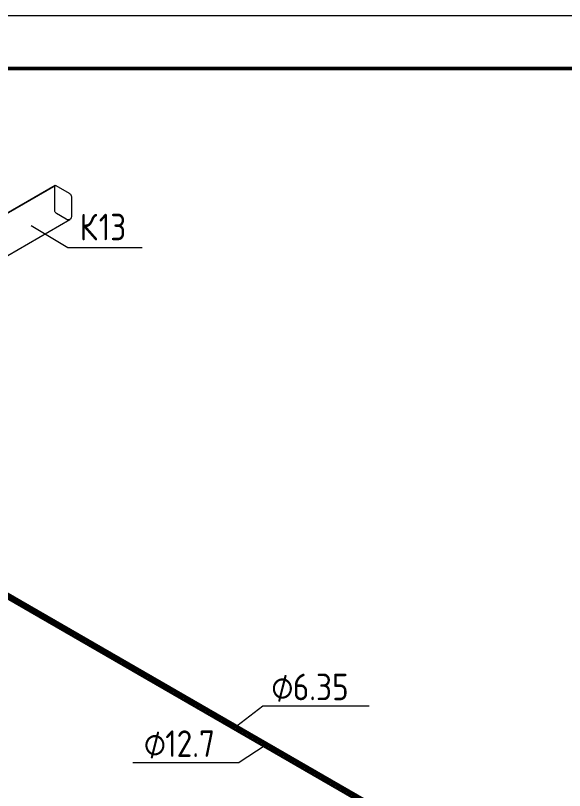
# Model space of a CAD drawing. Header units: millimetres. Extents: x -88595 to 880822, y -1054509 to -148035.
# Drawn here: x 433839 to 439001, y -313886 to -306592 of the extents above; entities that cross this region are included whole.
import ezdxf

# ---------------------------------------------------------------- set-up
doc = ezdxf.new("R2010")
doc.units = ezdxf.units.MM
doc.linetypes.add('$12$ADSK_Осевая', pattern=[14, 10, -2, 0, -2])
for name, color, linetype, lineweight in [('Изоляция', 7, 'Continuous', 18), ('Марки', 7, 'Continuous', 20), ('Оборудование', 7, 'Continuous', 18), ('Основная надпись', 7, 'Continuous', 30), ('Трубопровод', 7, 'Continuous', 18)]:
    doc.layers.add(name, color=color, linetype=linetype, lineweight=lineweight)
doc.styles.add('$10$GOST Common', font='GOST_Common.ttf', dxfattribs={"width": 0.9, "height": 250})
doc.styles.add('$6$GOST Common_1', font='GOST_Common.ttf', dxfattribs={"width": 0.9, "height": 250})

# ---------------------------------------------------------------- blocks, each defined once
blk = doc.blocks.new('$0$ADSK_Настенный внутренний блок кондиционера1 - 1U50PHP1FRA-3259956-В_ОВ3_2')
at = {"layer": 'Оборудование'}
for p, q in [((-18116.9, 10906.7), (-18806.3, 10508.6)), ((-18112.9, 10907.3), (-18802.4, 10509.2)), ((-18120, 10666.4), (-18120, 10899.8)), ((-18112.9, 10907.3), (-17985.7, 10833.8)), ((-17964.4, 10797.1), (-17964.4, 10617.4)), ((-18668.4, 10187.3), (-17978.9, 10585.4)), ((-18013.9, 10588.8), (-18105.9, 10641.9)), ((-18675.1, 10435.8), (-18802.4, 10509.2)), ((-18809.4, 10501.8), (-18809.4, 10268.4)), ((-18653.9, 10219.4), (-18653.9, 10399)), ((-18795.3, 10243.9), (-18703.4, 10190.8))]:
    blk.add_line(p, q, dxfattribs=at)
for points in [[(-18120, 10899.8, 0), (-18119.7, 10902.6, 0), (-18118.8, 10904.9, 0), (-18117.2, 10906.5, 0), (-18115.3, 10907.3, 0), (-18112.9, 10907.3, 0)], [(-17985.7, 10833.8, 0), (-17980.2, 10829.8, 0), (-17975.1, 10824.4, 0), (-17970.7, 10818, 0), (-17967.3, 10810.9, 0), (-17965.2, 10803.8, 0), (-17964.4, 10797.1, 0)], [(-18105.9, 10641.9, 0), (-18109.5, 10644.6, 0), (-18112.9, 10648.2, 0), (-18115.9, 10652.5, 0), (-18118.1, 10657.2, 0), (-18119.5, 10661.9, 0), (-18120, 10666.4, 0)], [(-17964.4, 10617.4, 0), (-17966.1, 10603.6, 0), (-17971.1, 10592.7, 0), (-17978.9, 10585.4, 0), (-17989.2, 10582.2, 0), (-18001.1, 10583.4, 0), (-18013.9, 10588.8, 0)], [(-18802.4, 10509.2, 0), (-18804.7, 10509.2, 0), (-18806.7, 10508.4, 0), (-18808.2, 10506.8, 0), (-18809.1, 10504.6, 0), (-18809.4, 10501.8, 0)], [(-18653.9, 10399, 0), (-18654.6, 10405.8, 0), (-18656.7, 10412.9, 0), (-18660.1, 10419.9, 0), (-18664.5, 10426.3, 0), (-18669.6, 10431.7, 0), (-18675.1, 10435.8, 0)], [(-18809.4, 10268.4, 0), (-18809, 10263.9, 0), (-18807.5, 10259.1, 0), (-18805.3, 10254.4, 0), (-18802.4, 10250.1, 0), (-18799, 10246.5, 0), (-18795.3, 10243.9, 0)], [(-18703.4, 10190.8, 0), (-18690.6, 10185.4, 0), (-18678.6, 10184.2, 0), (-18668.4, 10187.3, 0), (-18660.5, 10194.6, 0), (-18655.6, 10205.6, 0), (-18653.9, 10219.4, 0)]]:
    blk.add_polyline3d(points, dxfattribs=at)
blk = doc.blocks.new('$0$ADSK_M_Оборудование1 - ADSK_Марка_15-3198495-В_ОВ3_2')
at = {"layer": 'Марки'}
blk.add_line((-17999.9, 10323), (-17299.9, 10323), dxfattribs=at)
blk = doc.blocks.new('$0$ADSK_M_Трубы - Диаметр_10-3265709-В_ОВ3_2')
at = {"layer": 'Марки'}
blk.add_line((-17387.9, 5477.3), (-16387.9, 5477.3), dxfattribs=at)

msp = doc.modelspace()

# ---------------------------------------------------------------- linework, layer by layer
at = {"layer": 'Изоляция', "color": 134, "true_color": 0x00a6a6}
for p, q in [((430052.8, -309940.6), (443381.5, -317635.9)), ((443396.8, -317609.3), (430068.2, -309914))]:
    msp.add_line(p, q, dxfattribs=at)
at = {"layer": 'Изоляция', "color": 190, "true_color": 0x8000ff}
for p, q in [((430096.2, -309937.5), (443390.7, -317613.1)), ((443402.9, -317592), (430108.4, -309916.4))]:
    msp.add_line(p, q, dxfattribs=at)
at = {"layer": 'Марки'}
for p, q in [((433985.1, -308569.2), (434329.8, -308776)), ((435919.3, -313276.3), (436164.1, -313088.2)), ((436185.8, -313461.9), (435941.7, -313621.7))]:
    msp.add_line(p, q, dxfattribs=at)
at = {"layer": 'Основная надпись', "lineweight": 20}
msp.add_line((407324.7, -306592.2), (449324.7, -306592.2), dxfattribs=at)
at = {"layer": 'Основная надпись', "lineweight": 50}
msp.add_line((448824.7, -307092.2), (409324.7, -307092.2), dxfattribs=at)
at = {"layer": 'Трубопровод', "color": 134, "true_color": 0x00a6a6}
for p, q in [((430057.3, -309932.8), (443386, -317628.1)), ((443392.3, -317617.1), (430063.7, -309921.8))]:
    msp.add_line(p, q, dxfattribs=at)
at = {"layer": 'Трубопровод', "color": 134, "linetype": '$12$ADSK_Осевая', "true_color": 0x00a6a6}
msp.add_line((430060.5, -309927.3), (443389.1, -317622.6), dxfattribs=at)
msp.add_line((430060.5, -309927.3), (443389.1, -317622.6), dxfattribs=at)
at = {"layer": 'Трубопровод', "color": 190, "true_color": 0x8000ff}
for p, q in [((430100.7, -309929.7), (443395.2, -317605.3)), ((443398.4, -317599.8), (430103.9, -309924.2))]:
    msp.add_line(p, q, dxfattribs=at)
at = {"layer": 'Трубопровод', "color": 190, "linetype": '$12$ADSK_Осевая', "true_color": 0x8000ff}
msp.add_line((430102.3, -309927), (443396.8, -317602.5), dxfattribs=at)
msp.add_line((430102.3, -309927), (443396.8, -317602.5), dxfattribs=at)

# ---------------------------------------------------------------- block references
at = {"layer": 'Марки'}
for name, p in [('$0$ADSK_M_Оборудование1 - ADSK_Марка_15-3198495-В_ОВ3_2', (452329.7, -319099)), ('$0$ADSK_M_Трубы - Диаметр_10-3265709-В_ОВ3_2', (453552.1, -318565.5)), ('$0$ADSK_M_Трубы - Диаметр_10-3265709-В_ОВ3_2', (452329.7, -319099))]:
    msp.add_blockref(name, p, dxfattribs=at)
at = {"layer": 'Оборудование'}
msp.add_blockref('$0$ADSK_Настенный внутренний блок кондиционера1 - 1U50PHP1FRA-3259956-В_ОВ3_2', (452329.7, -319099), dxfattribs=at)

# ---------------------------------------------------------------- texts
at = {"layer": 'Марки', "lineweight": 9, "char_height": 250, "attachment_point": 1}
for s, insert, width, style in [('\\fGOST Common|b0|i0|c204|p34|;\\W.9;К', (434443.2, -308458.2), 216.456, '$10$GOST Common'), ('13', (434621.8, -308458.2), 331.899, '$10$GOST Common'), ('\\fGOST Common|b0|i0|c254|p34|;\\W.9;⌀', (436243.3, -312786.6), 245.316, '$6$GOST Common_1'), ('6.35', (436445.7, -312786.6), 663.797, '$10$GOST Common'), ('\\fGOST Common|b0|i0|c254|p34|;\\W.9;⌀', (435044.8, -313320.1), 245.316, '$6$GOST Common_1'), ('12.7', (435247.2, -313320.1), 606.076, '$10$GOST Common')]:
    msp.add_mtext(s, dxfattribs=dict(at, insert=insert, width=width, style=style))

doc.saveas('drawing.dxf')
